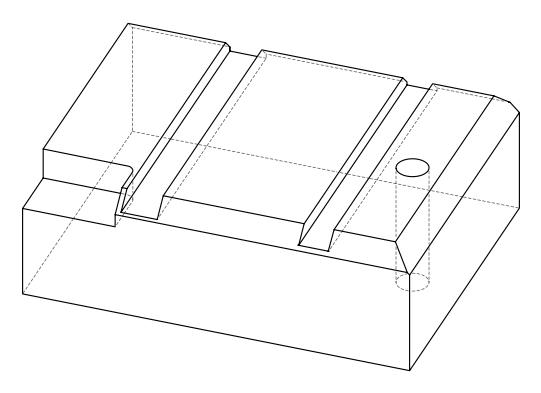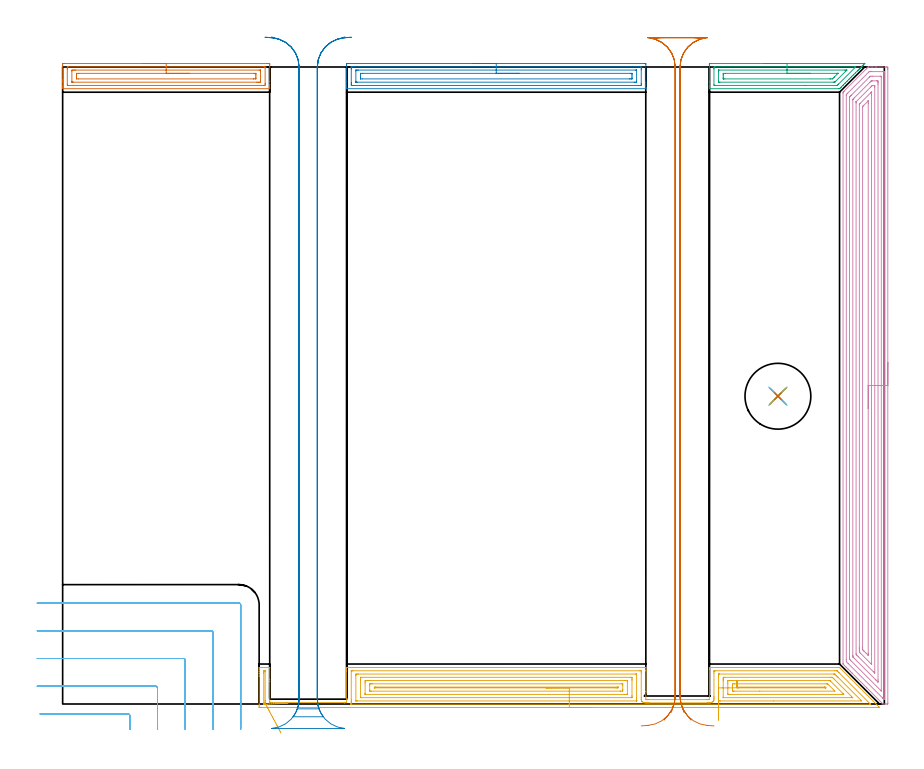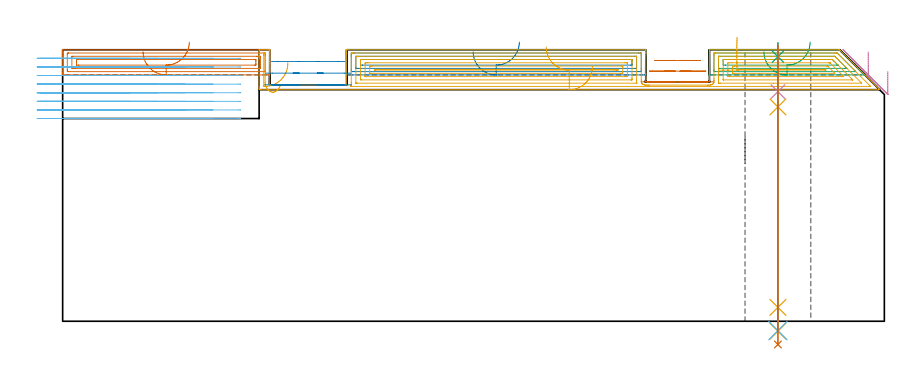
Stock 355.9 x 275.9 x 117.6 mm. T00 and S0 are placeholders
(PLAN: 13 operations, 7 tool changes, 55.4 min)
(1 AREA_MILL | FG_CHAMFER_SURFACE | UGT0205_001 | 3.13 min | 5699 mm3)
(2 AREA_MILL_1 | FG_CHAMFER_SURFACE_1 | UGT0205_001 | 4.41 min | 8436 mm3)
(3 AREA_MILL_2 | FG_CHAMFER_SURFACE_2 | UGT0205_001 | 2.25 min | 4709 mm3)
(4 AREA_MILL_3 | FG_CHAMFER_SURFACE_3 | UGT0205_001 | 15.23 min | 51118 mm3)
(5 AREA_MILL_4 | FG_CHAMFER_SURFACE_4 | UGT0205_001 | 12.51 min | 38900 mm3)
(6 MILL_CORNER_NOTCH_RECTANGULAR | CORNER_NOTCH_RECTANGULAR | UGT0201_008 | Follow Part, ap 4, ae 75% | 8.52 min | 129494 mm3)
(7 MILL_RECTANGULAR_SLOT | SLOT_RECTANGULAR | UGT0201_109 | Follow Part, ap 6.35, ae 75% | 3.84 min | 101022 mm3)
(8 MILL_RECTANGULAR_SLOT_1 | SLOT_RECTANGULAR_1 | UGT0201_109 | Follow Part, ap 6.35, ae 75% | 3.82 min | 134509 mm3)
(9 SPOT_DRILL | STEP1HOLE | NXT0321_9005460120000 | 0.05 min | 173 mm3)
(10 DRILL_BLIND_HOLE_INTO_CENTER | STEP1HOLE | NXT0301_092 | 0.08 min | 1741 mm3)
(11 GUN_DRILL_THROUGH_HOLE | STEP1HOLE | UGT0307_009 | 0.59 min | 11380 mm3)
(12 DRILL_TO_ENLARGE_THROUGH_HOLE | STEP1HOLE | NXT0301_104 | 0.5 min | 4770 mm3)
(13 DRILL_TO_ENLARGE_THROUGH_HOLE_1 | STEP1HOLE | UGT0301_392 | 0.52 min | 56909 mm3)
(TOOL UGT0205_001 | Chamfer Mill 20 x 3 x 45 deg. | D20 FL50 Z2)
(TOOL UGT0201_008 | End Mill 16 mm | D16 FL32 Z4)
(TOOL UGT0201_109 | End Mill 25.4 mm | D25.4 FL25 Z2)
(TOOL NXT0321_9005460120000 | NC Spot Drill, 142deg, 12mm, Carbide, Uncoated | D12 PA142 FL30 Z2)
(TOOL NXT0301_092 | Carbide Drill 12.1mm [860.1-1210-061A1-MM 2214] | D12.1 PA140 FL77 Z2)
(TOOL UGT0307_009 | Gun Drill 12 mm | D12 PA130 FL24 Z1)
(TOOL NXT0301_104 | Carbide Drill 14mm [860.1-1400-112A1-MM 2214] | D14 PA140 FL123 Z2)
(TOOL UGT0301_392 | Twist Drill 28.5 mm | D28.5 PA118 FL165 Z2)
(OP 1 AREA_MILL)
G17 G21 G94 G90
T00 M6
G54
G17 G0 G90 X34.85 Y277.4 S1061 M3
G43 Z127.6 H0
Z116.7
G94 G1 X34.888 Z115.828 F250.
X35.002 Z114.963
X35.191 Z114.112
X35.453 Z113.28
X35.787 Z112.474
X36.19 Z111.7
X36.658 Z110.964
X37.19 Z110.272
X37.779 Z109.629
X38.422 Z109.04
X39.114 Z108.508
X39.85 Z108.04
X40.624 Z107.637
X41.43 Z107.303
X42.262 Z107.041
X43.113 Z106.852
X43.978 Z106.738
X44.85 Z106.7
X88.517
X89.079 Y277.399 Z106.701
X89.636 Y277.394 Z106.704
X89.692 Y277.392 Z106.706
X89.696 Y276.84 Z107.257
X89.7 Y276.223 Z107.874
Y269.727 Z114.367
Y268.294 Z115.802
Y267.949 Z116.146
Y267.257 Z116.842
Y266.935 Z117.164
Y266.545 Z117.546
X89.691 Y266.503 Z117.588
X89.526 Y266.5 Z117.6
X0.174
X0.01 Y266.503 Z117.588
X0.007 Y266.543 Z117.549
X0. Y266.935 Z117.165
Y267.258 Z116.842
Y267.949 Z116.146
Y269.183 Z114.913
Y269.727 Z114.367
Y270.344 Z113.751
Y276.569 Z107.529
X0.002 Y276.84 Z107.257
X0.008 Y277.392 Z106.706
X0.064 Y277.394 Z106.703
X0.62 Y277.4 Z106.7
X44.85
Y275.986 Z108.114
X87.258 Y275.985 Z108.115
X87.292 Y275.984 Z108.116
X87.69 Y275.951 Z108.149
X87.699 Y275.547 Z108.553
X87.7 Y268.838 Z115.262
X87.699 Y268.434 Z115.666
X87.69 Y267.949 Z116.151
X87.325 Y267.916 Z116.184
X87.292 Y267.915 Z116.185
X2.442
X2.408 Y267.916 Z116.184
X2.01 Y267.949 Z116.151
X2.001 Y268.353 Z115.747
X2. Y275.062 Z109.038
X2.001 Y275.467 Z108.633
X2.01 Y275.951 Z108.149
X2.375 Y275.984 Z108.116
X2.408 Y275.985 Z108.115
X44.85 Y275.986 Z108.114
Y274.572 Z109.528
X85.105 Z109.529
X85.505 Y274.57 Z109.53
X85.638 Y274.568 Z109.532
X85.678 Y274.565 Z109.535
X85.69 Y274.495 Z109.605
X85.696 Y274.367 Z109.733
X85.699 Y274.173 Z109.927
Y269.727 Z114.373
X85.698 Y269.535 Z114.565
X85.69 Y269.346 Z114.754
X85.505 Y269.336 Z114.764
X85.011 Y269.33 Z114.77
X84.612 Y269.329 Z114.771
X84.119 Y269.328 Z114.772
X4.595 Y269.329 Z114.771
X4.195 Y269.33 Z114.77
X4.062 Y269.332 Z114.768
X4.021 Y269.335 Z114.765
X4.01 Y269.405 Z114.695
X4.004 Y269.534 Z114.566
X4.001 Y269.727 Z114.373
Y274.173 Z109.927
X4.002 Y274.365 Z109.735
X4.01 Y274.554 Z109.546
X4.195 Y274.565 Z109.535
X4.689 Y274.57 Z109.53
X5.088 Y274.571 Z109.529
X5.581 Y274.572 Z109.528
X44.85
Y273.157 Z110.943
X82.952
X83.618 Y273.15 Z110.95
X83.69 Y273.148 Z110.952
X83.694 Y273.048 Z111.052
X83.698 Y272.837 Z111.263
X83.7 Y272.413 Z111.687
Y271.524 Z112.576
X83.698 Y271.07 Z113.03
X83.694 Y270.852 Z113.248
X83.69 Y270.75 Z113.35
X83.586 Y270.748 Z113.352
X82.825 Y270.743 Z113.357
X82.698
X6.748
X6.082 Y270.75 Z113.35
X6.01 Y270.752 Z113.348
X6.006 Y270.852 Z113.248
X6.002 Y271.063 Z113.037
X6. Y271.487 Z112.613
Y272.376 Z111.724
Y272.395 Z111.705
X6.002 Y272.83 Z111.27
X6.006 Y273.048 Z111.052
X6.01 Y273.15 Z110.95
X6.114 Y273.152 Z110.948
X6.875 Y273.157 Z110.943
X7.002
X44.85
X45.722 Z110.981
X46.586 Z111.095
X47.438 Z111.283
X48.27 Z111.546
X49.076 Z111.88
X49.85 Z112.282
X50.586 Z112.751
X51.278 Z113.282
X51.921 Z113.872
X52.51 Z114.515
X53.041 Z115.207
X53.51 Z115.943
X53.913 Z116.716
X54.247 Z117.522
X54.509 Z118.354
X54.698 Z119.206
X54.812 Z120.071
X54.85 Z120.943
G0 Z127.6
M5
M2
(OP 2 AREA_MILL_1)
G17 G21 G94 G90
T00 M6
G54
G17 G0 G90 X177.8 Y277.4 S1061 M3
G43 Z127.6 H0
Z116.7
G94 G1 X177.838 Z115.828 F250.
X177.952 Z114.964
X178.141 Z114.112
X178.403 Z113.28
X178.737 Z112.474
X179.14 Z111.7
X179.608 Z110.964
X180.14 Z110.272
X180.729 Z109.629
X181.372 Z109.04
X182.064 Z108.508
X182.8 Z108.04
X183.574 Z107.637
X184.38 Z107.303
X185.212 Z107.041
X186.063 Z106.852
X186.928 Z106.738
X187.8 Z106.7
X252.005
X252.339 Y277.396 Z106.702
X252.59 Y277.391 Z106.706
X252.6 Y277.136 Z106.961
Y269.727 Z114.367
Y269.136 Z114.961
Y268.838 Z115.258
Y268.247 Z115.849
Y267.949 Z116.146
Y267.352 Z116.747
Y266.875 Z117.224
X252.593 Y266.537 Z117.555
X252.59 Y266.503 Z117.588
X252.45 Y266.5 Z117.6
X123.149
X123.01 Y266.503 Z117.588
X123.007 Y266.537 Z117.555
X123. Y266.875 Z117.224
Y267.353 Z116.746
Y267.949 Z116.146
Y269.136 Z114.961
Y269.727 Z114.367
Y276.545 Z107.552
X123.002 Y276.84 Z107.257
X123.007 Y277.392 Z106.706
X123.04 Y277.394 Z106.704
X123.595 Y277.4 Z106.7
X187.8
Y275.986 Z108.114
X249.295
X250.188 Y275.985 Z108.115
X250.221 Y275.983 Z108.117
X250.59 Y275.951 Z108.149
X250.598 Y275.576 Z108.524
X250.6 Y275.062 Z109.038
Y274.684 Z109.416
Y268.838 Z115.262
X250.598 Y268.462 Z115.638
X250.59 Y267.949 Z116.151
X250.253 Y267.917 Z116.183
X250.221 Y267.915 Z116.185
X249.364 Y267.914 Z116.186
X126.305
X125.412 Y267.915 Z116.185
X125.379 Y267.917 Z116.183
X125.01 Y267.949 Z116.151
X125.002 Y268.324 Z115.776
X125. Y268.838 Z115.262
Y269.216 Z114.884
Y275.062 Z109.038
X125.001 Y275.438 Z108.662
X125.01 Y275.951 Z108.149
X125.347 Y275.983 Z108.117
X125.379 Y275.985 Z108.115
X126.236 Y275.986 Z108.114
X187.8
Y274.572 Z109.528
X248.038 Y274.571 Z109.529
X248.438 Y274.569 Z109.531
X248.57 Y274.567 Z109.533
X248.585 Y274.565 Z109.535
X248.59 Y274.528 Z109.572
X248.597 Y274.443 Z109.657
X248.599 Y274.335 Z109.765
Y269.727 Z114.373
X248.598 Y269.567 Z114.533
X248.59 Y269.404 Z114.696
X248.579 Y269.335 Z114.765
X248.537 Y269.333 Z114.767
X248.438 Y269.331 Z114.77
X247.946 Y269.329 Z114.771
X247.546 Y269.328 Z114.772
X127.562 Y269.329 Z114.771
X127.162 Y269.33 Z114.77
X127.03 Y269.333 Z114.767
X127.015 Y269.335 Z114.765
X127.009 Y269.372 Z114.728
X127.003 Y269.458 Z114.642
X127.001 Y269.565 Z114.535
X127. Y269.727 Z114.373
X127.001 Y274.173 Z109.927
X127.002 Y274.333 Z109.767
X127.01 Y274.496 Z109.604
X127.021 Y274.565 Z109.535
X127.063 Y274.567 Z109.533
X127.162 Y274.57 Z109.53
X127.654 Y274.571 Z109.529
X128.054 Y274.572 Z109.528
X187.8
Y273.157 Z110.943
X245.89
X246.546 Y273.152 Z110.948
X246.578 Y273.151 Z110.949
X246.59 Y273.122 Z110.978
X246.594 Y273.027 Z111.073
X246.597 Y272.834 Z111.266
X246.6 Y272.449 Z111.651
Y271.56 Z112.54
X246.599 Y271.088 Z113.012
X246.597 Y270.879 Z113.221
X246.592 Y270.775 Z113.325
X246.59 Y270.754 Z113.346
X246.576 Y270.749 Z113.351
X246.523 Y270.747 Z113.353
X245.762 Y270.743 Z113.357
X245.636
X129.71
X129.054 Y270.748 Z113.352
X129.022 Y270.749 Z113.351
X129.01 Y270.778 Z113.322
X129.006 Y270.873 Z113.227
X129.003 Y271.066 Z113.034
X129. Y271.451 Z112.649
X129.001 Y272.812 Z111.288
X129.003 Y273.021 Z111.079
X129.007 Y273.125 Z110.975
X129.01 Y273.146 Z110.954
X129.024 Y273.151 Z110.949
X129.077 Y273.153 Z110.947
X129.837 Y273.157 Z110.943
X129.964
X187.8
X188.672 Z110.981
X189.536 Z111.095
X190.388 Z111.283
X191.22 Z111.546
X192.026 Z111.88
X192.8 Z112.282
X193.536 Z112.751
X194.228 Z113.282
X194.871 Z113.872
X195.46 Z114.515
X195.991 Z115.207
X196.46 Z115.943
X196.863 Z116.716
X197.197 Z117.522
X197.459 Z118.354
X197.648 Z119.206
X197.762 Z120.071
X197.8 Z120.943
G0 Z127.6
M5
M2
(OP 3 AREA_MILL_2)
G17 G21 G94 G90
T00 M6
G54
G17 G0 G90 X303.75 Y277.4 S1061 M3
G43 Z127.6 H0
Z116.7
G94 G1 X303.788 Z115.828 F250.
X303.902 Z114.963
X304.091 Z114.112
X304.353 Z113.28
X304.687 Z112.474
X305.09 Z111.7
X305.558 Z110.964
X306.09 Z110.272
X306.679 Z109.629
X307.322 Z109.04
X308.014 Z108.508
X308.75 Z108.04
X309.524 Z107.637
X310.33 Z107.303
X311.162 Z107.041
X312.013 Z106.852
X312.878 Z106.738
X313.75 Z106.7
X347.163
X347.383 Y277.395 Z106.702
X347.385 Y277.394 Z106.704
X347.383 Y277.382 Z106.716
X346.996 Y276.996 Z107.104
X346.842 Y276.84 Z107.256
X346.788 Y276.787 Z107.311
X346.598 Y276.598 Z107.501
X346.545 Y276.544 Z107.553
X346.49 Y276.49 Z107.609
X346.303 Y276.303 Z107.796
X346.249 Y276.248 Z107.849
X346.193 Y276.192 Z107.907
X346.008 Y276.008 Z108.091
X345.953 Y275.951 Z108.145
X345.895 Y275.895 Z108.204
X345.713 Y275.712 Z108.387
X345.656 Y275.655 Z108.442
X345.597 Y275.597 Z108.502
X345.418 Y275.417 Z108.682
X345.36 Y275.359 Z108.738
X345.3 Y275.299 Z108.8
X345.122 Y275.122 Z108.977
X345.064 Y275.062 Z109.035
X345.002 Y275.002 Z109.097
X344.827 Y274.827 Z109.272
X344.767 Y274.766 Z109.331
X344.704 Y274.704 Z109.395
X344.532 Y274.532 Z109.567
X344.471 Y274.469 Z109.627
X344.407 Y274.406 Z109.693
X344.237 Y274.237 Z109.862
X344.174 Y274.173 Z109.924
X343.483 Y273.483 Z110.617
X343.285 Y273.284 Z110.813
X342.604 Y272.604 Z111.496
X342.396 Y272.395 Z111.702
X341.728 Y271.728 Z112.372
X341.507 Y271.505 Z112.591
X340.848 Y270.848 Z113.252
X340.618 Y270.616 Z113.48
X339.97 Y269.97 Z114.13
X339.729 Y269.727 Z114.369
X339.092 Y269.092 Z115.008
X339.049 Y269.049 Z115.05
X338.84 Y268.838 Z115.258
X338.214 Y268.214 Z115.886
X338.156 Y268.156 Z115.943
X337.95 Y267.949 Z116.147
X337.336 Y267.336 Z116.764
X337.263 Y267.263 Z116.836
X337.061 Y267.06 Z117.037
X336.966 Y266.965 Z117.133
X336.759 Y266.758 Z117.341
X336.579 Y266.581 Z117.518
X336.501 Y266.506 Z117.592
X336.073 Y266.5 Z117.6
X280.266
X280.11 Y266.503 Z117.588
X280.107 Y266.541 Z117.551
X280.1 Y266.915 Z117.184
Y267.289 Z116.81
Y267.949 Z116.146
Y269.168 Z114.929
Y269.727 Z114.367
Y276.231 Z107.866
X280.104 Y276.84 Z107.257
X280.108 Y277.392 Z106.706
X280.156 Y277.394 Z106.703
X280.712 Y277.4 Z106.7
X313.75
Y275.986 Z108.114
X343.183 Y275.985 Z108.115
X343.216 Y275.983 Z108.117
X343.489 Y275.951 Z108.149
X343.357 Y275.811 Z108.289
X343.216 Y275.666 Z108.434
X336.073 Y268.523 Z115.577
X335.784 Y268.237 Z115.863
X335.487 Y267.949 Z116.151
X335.212 Y267.917 Z116.183
X335.18 Y267.915 Z116.185
X321.598 Y267.914 Z116.186
X282.532 Y267.915 Z116.185
X282.498 Y267.917 Z116.183
X282.11 Y267.949 Z116.151
X282.101 Y268.343 Z115.757
X282.1 Y275.062 Z109.038
X282.101 Y275.457 Z108.643
X282.11 Y275.951 Z108.149
X282.465 Y275.984 Z108.116
X282.498 Y275.985 Z108.115
X313.75 Y275.986 Z108.114
Y274.572 Z109.528
X338.752 Y274.571 Z109.529
X339.245 Y274.57 Z109.53
X339.404 Y274.569 Z109.531
X339.645 Y274.564 Z109.536
Y274.554 Z109.546
Y274.546 Z109.554
X339.458 Y274.358 Z109.742
X339.274 Y274.173 Z109.927
X334.827 Y269.727 Z114.373
X334.556 Y269.459 Z114.641
X334.462 Y269.37 Z114.73
X334.43 Y269.341 Z114.759
X334.386 Y269.335 Z114.765
X334.287 Y269.333 Z114.767
X333.794 Y269.329 Z114.771
X284.683
X284.284 Y269.331 Z114.769
X284.151 Y269.333 Z114.767
X284.112 Y269.335 Z114.765
X284.107 Y269.422 Z114.678
X284.103 Y269.544 Z114.556
X284.101 Y269.727 Z114.373
X284.1 Y269.91 Z114.19
Y273.467 Z110.633
X284.101 Y274.173 Z109.927
X284.102 Y274.354 Z109.746
X284.11 Y274.538 Z109.562
X284.117 Y274.566 Z109.534
X284.135 Y274.567 Z109.533
X284.184 Y274.57 Z109.53
X284.284 Y274.571 Z109.529
X313.75 Y274.572 Z109.528
Y273.157 Z110.943
X335.307
X335.751 Y273.154 Z110.946
X335.788 Y273.152 Z110.948
X335.791 Y273.151 Z110.949
X335.789 Y273.145 Z110.955
X335.752 Y273.103 Z110.997
X335.695 Y273.044 Z111.056
X335.625 Y272.974 Z111.126
X334.287 Y271.636 Z112.464
X334.156 Y271.505 Z112.595
X333.775 Y271.127 Z112.973
X333.394 Y270.75 Z113.35
X333.262 Y270.748 Z113.352
X332.501 Y270.743 Z113.357
X332.374
X286.835
X286.172 Y270.745 Z113.355
X286.135 Y270.747 Z113.353
X286.118 Y270.749 Z113.351
X286.11 Y270.759 Z113.341
X286.106 Y270.859 Z113.241
X286.102 Y271.065 Z113.035
X286.1 Y271.475 Z112.625
Y272.395 Z111.705
X286.103 Y272.824 Z111.276
X286.107 Y273.039 Z111.061
X286.11 Y273.14 Z110.96
X286.203 Y273.151 Z110.949
X286.962 Y273.156 Z110.944
X287.09 Y273.157 Z110.943
X313.75
X314.622 Z110.981
X315.486 Z111.095
X316.338 Z111.283
X317.17 Z111.546
X317.976 Z111.88
X318.75 Z112.282
X319.486 Z112.751
X320.178 Z113.282
X320.821 Z113.872
X321.41 Z114.515
X321.941 Z115.207
X322.41 Z115.943
X322.813 Z116.717
X323.147 Z117.522
X323.409 Z118.355
X323.598 Z119.206
X323.712 Z120.071
X323.75 Z120.943
G0 Z127.6
M5
M2
(OP 4 AREA_MILL_3)
G17 G21 G94 G90
T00 M6
G54
G17 G0 G90 X357.4 Y147.95 S1061 M3
G43 Z127.6 H0
Z108.2
G94 G1 Y147.912 Z107.328 F250.
Y147.798 Z106.464
Y147.609 Z105.612
Y147.347 Z104.78
Y147.013 Z103.974
Y146.61 Z103.2
Y146.142 Z102.464
Y145.61 Z101.772
Y145.021 Z101.129
Y144.378 Z100.54
Y143.686 Z100.008
Y142.95 Z99.54
Y142.176 Z99.137
Y141.37 Z98.803
Y140.538 Z98.541
Y139.686 Z98.352
Y138.822 Z98.238
Y137.95 Z98.2
Y0.371
X357.396 Y0.152 Z98.204
X357.391 Y0.002 Z98.205
X357.252 Y0. Z98.345
X356.952 Z98.643
X356.353 Z99.247
X355.298 Y0.001 Z100.299
X348.289 Y7.01 Z107.309
X342.127 Y13.173 Z113.473
X341.972 Y13.326 Z113.624
X341.917 Y13.382 Z113.68
X341.276 Y14.024 Z114.324
X341.091 Y14.207 Z114.505
X340.432 Y14.868 Z115.168
X340.21 Y15.088 Z115.386
X339.575 Y15.725 Z116.025
X339.54 Y15.76 Z116.06
X339.329 Y15.969 Z116.267
X338.725 Y16.575 Z116.875
X338.141 Y17.158 Z117.456
X338.005 Y17.296 Z117.591
X338. Y17.544 Z117.6
Y264.599
X337.998 Y264.994 Z117.582
X338.145 Y265.147 Z117.449
X338.368 Y265.369 Z117.229
X338.448 Y265.448 Z117.152
X348.141 Y275.142 Z107.456
X348.529 Y275.529 Z107.071
X348.638 Y275.638 Z106.962
X348.896 Y275.897 Z106.702
X348.9 Y275.9 Z106.698
X350.184 Z105.415
X350.784 Z104.812
X351.965 Z103.632
X352.546 Z103.048
X356.662 Z98.935
X356.952 Y275.897 Z98.645
X357.391 Y275.891 Z98.206
X357.395 Y275.75 Z98.203
X357.399 Y275.302 Z98.201
X357.4 Y274.849 Z98.2
Y137.95
X355.986 Z99.614
X355.985 Y2.469 Z99.615
X355.984 Y2.381 Z99.616
X355.979 Y2.034 Z99.621
X355.972 Y2.009 Z99.628
X355.946 Y2.006 Z99.654
X355.902 Y2.003 Z99.698
X355.846 Y2.002 Z99.754
X355.777 Y2.007 Z99.823
X355.753 Y2.01 Z99.847
X355.72 Y2.039 Z99.88
X355.649 Y2.105 Z99.951
X355.368 Y2.381 Z100.232
X355.19 Y2.56 Z100.41
X340.206 Y17.544 Z115.394
X339.421 Y18.342 Z116.179
X339.414 Y19.328 Z116.186
X339.415 Y263.621 Z116.185
Y263.708
X339.42 Y263.909 Z116.18
X339.421 Y263.955 Z116.179
X339.451 Y263.99 Z116.149
X339.513 Y264.058 Z116.087
X339.688 Y264.236 Z115.912
X340.049 Y264.6 Z115.551
X349.022 Y273.572 Z106.578
X349.302 Y273.843 Z106.298
X349.344 Y273.883 Z106.256
X349.401 Y273.89 Z106.2
X349.529 Y273.897 Z106.071
X349.903 Y273.899 Z105.697
X350.407 Y273.9 Z105.193
X355.19 Y273.899 Z100.41
X355.698 Y273.897 Z99.902
X355.891 Y273.89 Z99.709
X355.979 Y273.877 Z99.621
X355.984 Y273.607 Z99.616
X355.985 Y273.519 Z99.615
X355.986 Y137.95 Z99.614
X354.572 Z101.028
X354.571 Y5.949 Z101.029
X354.57 Y5.684 Z101.03
X354.569 Y5.647 Z101.031
X354.551 Y5.659 Z101.049
X354.479 Y5.725 Z101.121
X354.367 Y5.833 Z101.233
X354.309 Y5.89 Z101.291
X341.764 Y18.436 Z113.836
X341.091 Y19.115 Z114.509
X340.884 Y19.328 Z114.716
X340.835 Y19.398 Z114.765
X340.833 Y19.461 Z114.767
X340.83 Y19.591 Z114.77
X340.829 Y20.219 Z114.771
X340.828 Y20.485 Z114.772
X340.829 Y261.924 Z114.771
X340.83 Y262.188 Z114.77
X340.836 Y262.816 Z114.764
X340.848 Y262.937 Z114.752
X340.908 Y263.001 Z114.692
X341.091 Y263.19 Z114.509
X341.348 Y263.448 Z114.252
X341.607 Y263.708 Z113.993
X349.326 Y271.427 Z106.274
X349.638 Y271.735 Z105.962
X349.775 Y271.864 Z105.825
X349.823 Y271.89 Z105.777
X349.903 Y271.892 Z105.697
X350.621 Y271.9 Z104.979
X354.146 Y271.899 Z101.454
X354.309 Y271.896 Z101.291
X354.472 Y271.89 Z101.128
X354.565 Y271.885 Z101.035
X354.568 Y271.823 Z101.032
X354.569 Y271.735 Z101.031
X354.571 Y271.469 Z101.029
X354.572 Y137.95 Z101.028
X353.157 Z102.443
Y10.409
X353.154 Y9.794 Z102.446
X353.15 Y9.517 Z102.45
X353.148 Y9.512 Z102.452
X353.136 Y9.517 Z102.464
X352.546 Y10.103 Z103.054
X352.24 Y10.409 Z103.36
X342.854 Y19.796 Z112.746
X342.433 Y20.219 Z113.167
X342.29 Y20.371 Z113.31
X342.249 Y20.418 Z113.351
X342.247 Y20.452 Z113.353
X342.245 Y20.529 Z113.355
X342.243 Y20.837 Z113.357
Y21.111
Y261.65
X342.245 Y261.787 Z113.355
X342.247 Y261.855 Z113.353
X342.25 Y261.885 Z113.35
X342.281 Y261.924 Z113.319
X342.566 Y262.215 Z113.034
X342.854 Y262.505 Z112.746
X343.008 Y262.659 Z112.592
X349.657 Y269.308 Z105.943
X349.903 Y269.553 Z105.697
X350.103 Y269.748 Z105.497
X350.202 Y269.841 Z105.398
X350.267 Y269.89 Z105.333
X350.835 Y269.9 Z104.765
X352.597 Z103.003
X352.97 Y269.894 Z102.63
X353.15 Y269.89 Z102.45
X353.152 Y269.786 Z102.448
X353.156 Y269.334 Z102.444
X353.157 Y269.059 Z102.443
Y268.441
Y137.95
X351.743 Z103.857
X351.742 Y13.819 Z103.858
X351.74 Y13.661 Z103.86
X351.735 Y13.375 Z103.865
X351.665 Y13.441 Z103.935
X351.123 Y13.976 Z104.477
X344.616 Y20.483 Z110.984
X343.99 Y21.111 Z111.61
X343.735 Y21.376 Z111.865
X343.664 Y21.457 Z111.936
X343.657 Y22.003 Z111.943
Y260.298
X343.658 Y260.455 Z111.942
X343.662 Y260.77 Z111.938
X343.664 Y260.855 Z111.936
X343.67 Y260.865 Z111.93
X343.69 Y260.888 Z111.91
X343.735 Y260.936 Z111.865
X343.782 Y260.984 Z111.818
X350.073 Y267.275 Z105.527
X350.432 Y267.632 Z105.168
X350.551 Y267.747 Z105.049
X350.647 Y267.837 Z104.953
X350.709 Y267.89 Z104.891
X350.784 Y267.893 Z104.816
X351.05 Y267.898 Z104.55
X351.665 Y267.899 Z103.935
X351.706 Y267.898 Z103.894
X351.728 Y267.894 Z103.872
X351.734 Y267.892 Z103.866
X351.736 Y267.826 Z103.864
X351.742 Y267.512 Z103.858
X351.743 Y267.354 Z103.857
Y267.275
Y137.95
X350.329 Z105.271
X350.328 Y17.544 Z105.272
X350.327 Y17.309 Z105.273
X350.325 Y17.271 Z105.275
X350.323 Y17.245 Z105.277
X350.277 Y17.283 Z105.323
X350.005 Y17.544 Z105.595
X345.497 Y22.052 Z110.103
X345.084 Y22.475 Z110.516
X345.078 Y22.895 Z110.522
X345.073 Y23.324 Z110.527
X345.072 Y23.787 Z110.528
X345.071 Y24.218 Z110.529
X345.072 Y259.248
X345.073 Y259.677 Z110.527
X345.076 Y259.794 Z110.524
X345.078 Y259.818 Z110.522
X345.092 Y259.836 Z110.508
X345.13 Y259.878 Z110.47
X345.388 Y260.14 Z110.212
X349.903 Y264.655 Z105.697
X350.324 Y265.065 Z105.276
X350.325 Z105.275
X350.327 Y265.062 Z105.273
X350.329 Y263.708 Z105.271
Y137.95
X348.915 Z106.685
X348.914 Y22.003 Z106.686
X348.91 Y21.224 Z106.69
X348.908 Y21.111 Z106.692
X348.901 Y21.107 Z106.699
X348.89 Y21.111 Z106.71
X348.141 Y21.857 Z107.459
X347.994 Y22.003 Z107.606
X347.102 Y22.895 Z108.498
X346.941 Y23.058 Z108.659
X346.608 Y23.397 Z108.992
X346.512 Y23.498 Z109.088
X346.492 Y23.535 Z109.108
X346.49 Y23.581 Z109.11
X346.486 Y23.678 Z109.114
Y23.787
X346.485 Y24.571 Z109.115
X346.486 Y258.247 Z109.114
X346.487 Y258.356 Z109.113
X346.492 Y258.747 Z109.108
X346.497 Y258.789 Z109.103
X346.523 Y258.819 Z109.077
X346.575 Y258.875 Z109.025
X346.66 Y258.963 Z108.94
X346.945 Y259.248 Z108.655
X348.729 Y261.032 Z106.871
X348.782 Y261.084 Z106.818
X348.879 Y261.176 Z106.721
X348.905 Y261.197 Z106.695
X348.908 Y261.198 Z106.692
X348.911 Y261.144 Z106.689
X348.913 Y261.032 Z106.687
X348.914 Y260.866 Z106.686
X348.915 Y260.249 Z106.685
Y137.95
Y137.078 Z106.723
Y136.214 Z106.837
Y135.362 Z107.026
Y134.53 Z107.288
Y133.724 Z107.622
Y132.95 Z108.025
Y132.214 Z108.494
Y131.522 Z109.025
Y130.879 Z109.614
Y130.29 Z110.257
Y129.758 Z110.95
Y129.29 Z111.685
Y128.887 Z112.459
Y128.553 Z113.265
Y128.291 Z114.097
Y128.102 Z114.949
Y127.988 Z115.814
Y127.95 Z116.685
G0 Z127.6
M5
M2
(OP 5 AREA_MILL_4)
G17 G21 G94 G90
T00 M6
G54
G17 G0 G90 X229.45 Y-1.5 S1061 M3
G43 Z127.6 H0
Z110.3
G94 G1 X229.412 Z109.428 F250.
X229.298 Z108.564
X229.109 Z107.712
X228.847 Z106.88
X228.513 Z106.074
X228.11 Z105.3
X227.642 Z104.564
X227.111 Z103.872
X226.521 Z103.229
X225.878 Z102.64
X225.186 Z102.108
X224.45 Z101.64
X223.676 Z101.237
X222.87 Z100.903
X222.038 Z100.641
X221.187 Z100.452
X220.322 Z100.338
X219.45 Z100.3
X85.824 Y-1.499 Z100.301
X85.695
X85.107 Y-1.491 Z100.306
X85.104 Y-1.479 Z100.318
X85.101 Y-0.887 Z100.91
X85.1 Y-0.291 Z101.506
Y11.912 Z113.707
Y12.508 Z114.302
Y13.102 Z114.899
Y13.401 Z115.197
Y13.995 Z115.792
Y14.294 Z116.089
Y14.871 Z116.67
Y15.39 Z117.189
X85.107 Y15.747 Z117.538
X85.11 Y15.805 Z117.595
X85.245 Y15.8 Z117.6
X89.261
X89.69
X89.693 Y15.76 Z117.56
X89.7 Y15.636 Z117.436
Y10.706 Z112.506
Y9.829 Z111.622
Y0.899 Z102.694
Y0.68 Z102.48
Y0.6 Z102.4
X89.859
X90.153 Y0.602 Z102.398
X90.397 Y0.611 Z102.388
X90.501 Y0.61
X90.592 Y0.6 Z102.4
X122.106
X122.11 Z102.396
X122.111 Z102.398
X122.113 Z102.4
X122.186
X122.188 Z102.398
X122.189
X122.228 Z102.4
X122.255 Y0.61 Z102.388
X122.403 Y0.601 Z102.399
X122.849 Z102.398
X123. Z102.399
Y14.001 Z115.797
Y14.294 Z116.089
Y14.587 Z116.386
Y15.633 Z117.432
X123.002 Y15.692 Z117.491
X123.01 Y15.804 Z117.595
X123.143 Y15.8 Z117.6
X252.447
X252.59 Y15.804 Z117.595
X252.6 Y15.683 Z117.482
Y14.609 Z116.408
Y14.294 Z116.089
Y5.364 Z107.162
Y2.107 Z103.905
Y1.9 Z103.7
X253.357
X253.375 Y1.907 Z103.691
X253.382 Y1.91 Z103.687
X253.389 Y1.907 Z103.691
X253.41 Y1.9 Z103.7
X253.429 Y1.908 Z103.69
X253.438 Y1.911 Z103.686
X253.446 Y1.908 Z103.69
X253.465 Y1.9 Z103.7
X253.494
X253.532 Y1.899 Z103.699
X253.549 Y1.913 Z103.682
X253.562 Y1.911 Z103.684
X253.64 Y1.9 Z103.7
X279.117
X279.194 Y1.906 Z103.693
X279.41 Y1.9 Z103.7
X280.1
Y15.187 Z116.987
X280.106 Y15.637 Z117.437
X280.11 Y15.8 Z117.6
X336.263
X336.494 Y15.798 Z117.587
X336.642 Y15.658 Z117.458
X353.502 Y-1.202 Z100.597
X353.635 Y-1.333 Z100.463
X353.798 Y-1.499 Z100.301
X219.45 Y-1.5 Z100.3
Y-0.086 Z101.714
X124.93 Y-0.085 Z101.715
X124.838 Y-0.084 Z101.716
X124.779 Y-0.081 Z101.719
X124.768 Y-0.079 Z101.721
X124.769 Y-0.072 Z101.728
X124.783 Y-0.044 Z101.756
X124.811 Y0.006 Z101.806
X124.853 Y0.083 Z101.883
X124.93 Y0.243 Z102.043
X124.995 Y0.833 Z102.633
X124.997 Y0.899 Z102.699
X125. Y1.722 Z103.522
X125.001 Y14.294 Z116.094
X125.003 Y14.345 Z116.145
X125.006 Y14.37 Z116.17
X125.008 Y14.377 Z116.177
X125.089 Y14.379 Z116.179
X125.455 Y14.384 Z116.184
X125.638 Y14.385 Z116.185
X125.73 Y14.386 Z116.186
X249.768 Y14.385 Z116.185
X250.572 Y14.382 Z116.182
X250.578 Y14.38 Z116.18
X250.594 Y14.36 Z116.16
X250.597 Y14.294 Z116.094
X250.6 Y13.461 Z115.261
Y2.685 Z104.485
X250.606 Y1.845 Z103.645
X250.615 Y1.792 Z103.592
X250.66 Y1.573 Z103.373
X250.801 Y1.299 Z103.099
X250.916 Y1.151 Z102.951
X251.039 Y1.027 Z102.827
X251.201 Y0.899 Z102.699
X251.42 Y0.767 Z102.567
X251.551 Y0.704 Z102.504
X251.856 Y0.594 Z102.394
X252.19 Y0.523 Z102.323
X252.443 Y0.497 Z102.297
X252.851 Y0.491 Z102.291
X253.335 Y0.487 Z102.287
X253.747 Y0.486 Z102.286
X254.226
X279.194 Y0.487 Z102.287
X279.604 Y0.488 Z102.288
X280.086 Y0.493 Z102.293
X280.467 Y0.517 Z102.317
X280.702 Y0.559 Z102.359
X280.977 Y0.637 Z102.437
X281.165 Y0.711 Z102.511
X281.5 Y0.899 Z102.699
X281.703 Y1.066 Z102.866
X281.869 Y1.254 Z103.054
X282.007 Y1.498 Z103.298
X282.048 Y1.612 Z103.412
X282.084 Y1.792 Z103.592
X282.098 Y2.456 Z104.256
X282.099 Y2.685 Z104.485
X282.1 Y3.347 Z105.147
Y13.401 Z115.201
X282.102 Y14.061 Z115.861
X282.107 Y14.294 Z116.094
X282.11 Y14.37 Z116.17
X282.395 Y14.379 Z116.179
X282.578 Y14.384 Z116.184
X282.669 Y14.385 Z116.185
X282.761 Y14.386 Z116.186
X334.479
X335.281 Y14.384 Z116.184
X335.371 Y14.382 Z116.182
X335.457 Y14.379 Z116.179
X335.546 Y14.294 Z116.094
X336.263 Y13.587 Z115.387
X349.638 Y0.211 Z102.011
X349.84 Y0.006 Z101.806
X349.905 Y-0.066 Z101.734
X349.915 Y-0.079 Z101.721
X349.882 Y-0.081 Z101.719
X349.822 Y-0.084 Z101.716
X349.73 Y-0.086 Z101.714
X349.638
X219.45
Y1.328 Z103.128
X127.605 Y1.329 Z103.129
X127.174 Y1.33 Z103.13
X127.026 Y1.334 Z103.134
X127.015 Y1.335 Z103.135
X127.01 Y1.349 Z103.149
X127.005 Y1.4 Z103.2
X127.001 Y1.504 Z103.304
X127. Y12.22 Z114.02
X127.002 Y12.508 Z114.308
X127.007 Y12.811 Z114.611
X127.01 Y12.956 Z114.756
X127.149 Y12.965 Z114.765
X127.605 Y12.969 Z114.769
X128.034 Y12.971 Z114.771
X247.984
X248.415 Y12.97 Z114.77
X248.571 Y12.966 Z114.766
X248.583 Y12.965 Z114.765
X248.59 Y12.952 Z114.752
X248.594 Y12.897 Z114.697
X248.599 Y12.785 Z114.585
X248.601 Y2.685 Z104.485
X248.605 Y2.063 Z103.863
X248.613 Y1.792 Z103.592
X248.66 Y1.456 Z103.256
X248.672 Y1.357 Z103.157
X248.674 Y1.337 Z103.137
X248.656 Y1.335 Z103.135
X248.601 Y1.332 Z103.132
X248.446 Y1.329 Z103.129
X219.45 Y1.328 Z103.128
Y2.743 Z104.543
X129.388
X129.33 Y2.744 Z104.544
X129.01 Y2.75 Z104.55
X129.006 Y2.853 Z104.653
X129.002 Y3.072 Z104.872
X129. Y10.218 Z112.018
Y10.722 Z112.522
X129.001 Y11.109 Z112.909
X129.008 Y11.499 Z113.299
X129.01 Y11.546 Z113.346
X129.026 Y11.55 Z113.35
X129.076 Y11.553 Z113.353
X129.18 Y11.556 Z113.356
X129.388 Y11.557 Z113.357
X129.446
X246.201
X246.26 Y11.556 Z113.356
X246.582 Y11.55 Z113.35
X246.59 Y11.445 Z113.245
X246.597 Y11.218 Z113.018
X246.599 Y10.722 Z112.522
X246.6 Y10.322 Z112.122
X246.599 Y3.578 Z105.378
X246.598 Y3.181 Z104.981
X246.59 Y2.779 Z104.579
X246.583 Y2.749 Z104.549
X246.565 Y2.747 Z104.547
X246.514 Y2.745 Z104.545
X246.41 Y2.743 Z104.543
X246.201
X219.45
Y4.157 Z105.957
X131.172 Y4.158 Z105.958
X131.067 Y4.159 Z105.959
X131.03 Y4.161 Z105.961
X131.016 Y4.163 Z105.963
X131.01 Y4.186 Z105.986
X131.005 Y4.299 Z106.099
X131.001 Y4.471 Z106.271
X131. Y4.643 Z106.443
Y9.108 Z110.908
X131.004 Y9.829 Z111.629
X131.008 Y9.993 Z111.793
X131.024 Y10.136 Z111.936
X131.172 Y10.138 Z111.938
X131.751 Y10.142 Z111.942
X132.063 Y10.143 Z111.943
X132.641
X243.526
X244.105 Y10.142 Z111.942
X244.418 Y10.138 Z111.938
X244.521 Y10.136 Z111.936
X244.59 Y10.127 Z111.927
X244.594 Y10.011 Z111.811
X244.598 Y9.829 Z111.629
X244.6 Y9.647 Z111.447
Y4.289 Z106.089
X244.596 Y4.227 Z106.027
X244.59 Y4.18 Z105.98
X244.586 Y4.163 Z105.963
X244.573 Y4.162 Z105.962
X244.418 Y4.159 Z105.959
X243.839 Y4.157 Z105.957
X243.526
X219.45
Y5.571 Z107.371
X133.639 Y5.572 Z107.372
X133.099 Y5.576 Z107.376
X133.041 Y5.578 Z107.378
X133.01 Y5.582 Z107.382
X133.008 Y5.625 Z107.425
X133.004 Y5.821 Z107.621
X133. Y6.212 Z108.012
Y7.998 Z109.798
Y8.043 Z109.843
X133.005 Y8.467 Z110.267
X133.01 Y8.678 Z110.478
X133.013 Y8.722 Z110.522
X133.065 Y8.724 Z110.524
X133.164 Y8.727 Z110.527
X133.847 Y8.729 Z110.529
X134.054
X241.95
X242.494 Y8.726 Z110.526
X242.552 Y8.725 Z110.525
X242.586 Y8.722 Z110.522
X242.59 Y8.683 Z110.483
X242.595 Y8.481 Z110.281
X242.6 Y8.077 Z109.877
Y6.291 Z108.091
Y6.257 Z108.057
X242.594 Y5.828 Z107.628
X242.59 Y5.614 Z107.414
X242.578 Y5.578 Z107.378
X242.525 Y5.575 Z107.375
X242.425 Y5.573 Z107.373
X241.743 Y5.571 Z107.371
X241.536
X219.45
Y6.985 Z108.785
X135.466 Y6.986 Z108.786
X135.137 Y6.989 Z108.789
X135.044 Y6.992 Z108.792
X135.009 Y6.995 Z108.795
X135.007 Y7.005 Z108.805
X135.004 Y7.06 Z108.86
X135.005 Y7.15 Z108.95
X135.01 Y7.301 Z109.101
X135.302 Y7.309 Z109.109
X135.467 Y7.313 Z109.113
X135.63 Y7.314 Z109.114
X136.357 Y7.315 Z109.115
X240.124 Y7.314 Z109.114
X240.452 Y7.312 Z109.112
X240.546 Y7.309 Z109.109
X240.591 Y7.307 Z109.107
X240.593 Y7.297 Z109.097
X240.596 Y7.242 Z109.042
Y7.15 Z108.95
X240.59 Y6.996 Z108.796
X240.288 Y6.989 Z108.789
X240.122 Y6.986 Z108.786
X239.959
X239.232 Y6.985 Z108.785
X219.45
X218.579 Z108.823
X217.714 Z108.937
X216.862 Z109.126
X216.03 Z109.388
X215.224 Z109.722
X214.45 Z110.125
X213.714 Z110.594
X213.022 Z111.125
X212.379 Z111.714
X211.79 Z112.357
X211.259 Z113.05
X210.79 Z113.785
X210.387 Z114.559
X210.053 Z115.365
X209.791 Z116.197
X209.602 Z117.049
X209.488 Z117.914
X209.45 Z118.785
G0 Z127.6
X284.1 Y-7.157
Z108.785
G1 Y-6.514 Z108.195
Y-5.822 Z107.664
Y-5.086 Z107.196
Y-4.313 Z106.793
Y-3.507 Z106.459
Y-2.675 Z106.197
Y-1.823 Z106.008
Y-0.958 Z105.894
Y-0.086 Z105.856
Y0.785 Z105.894
Y1.65 Z106.008
Y2.502 Z106.197
Y3.334 Z106.459
Y4.14 Z106.793
Y4.914 Z107.196
Y5.649 Z107.664
Y6.342 Z108.195
Y6.985 Z108.785
Y12.06 Z113.86
X284.103 Y12.508 Z114.308
X284.107 Y12.946 Z114.746
X284.117 Y12.965 Z114.765
X284.14 Y12.967 Z114.767
X284.197 Y12.97 Z114.77
X284.313 Y12.971 Z114.771
X284.544
X334.017
X334.248 Y12.969 Z114.769
X334.363 Y12.967 Z114.767
X334.417 Y12.965 Z114.765
X334.479 Y12.911 Z114.711
X334.89 Y12.508 Z114.308
X335.371 Y12.03 Z113.83
X335.786 Y11.615 Z113.415
X346.072 Y1.329 Z103.129
X307.968 Y1.328 Z103.128
X285.007
X284.544 Y1.329 Z103.129
X284.111 Y1.332 Z103.132
X284.043 Y1.335 Z103.135
X284.03 Y1.339 Z103.139
X284.032 Y1.365 Z103.165
X284.036 Y1.408 Z103.208
X284.074 Y1.653 Z103.453
X284.084 Y1.792 Z103.592
X284.095 Y2.242 Z104.042
X284.098 Y2.685 Z104.485
X284.1 Y3.13 Z104.93
Y6.985 Z108.785
X286.1
Y10.057 Z111.857
X286.101 Y10.722 Z112.522
X286.102 Y10.948 Z112.748
X286.11 Y11.178 Z112.978
X286.129 Y11.55 Z113.35
X286.328 Y11.556 Z113.356
X286.386
X332.754 Y11.557 Z113.357
X333.171 Y11.553 Z113.353
X333.374 Y11.55 Z113.35
X333.588 Y11.352 Z113.152
X334.228 Y10.722 Z112.522
X341.613 Y3.338 Z105.138
X342.108 Y2.843 Z104.643
X342.159 Y2.79 Z104.59
X342.194 Y2.752 Z104.552
X342.197 Y2.746 Z104.546
X342.196 Y2.745 Z104.545
X342.173 Y2.744 Z104.544
X341.987 Y2.743 Z104.543
X341.613
X286.269
X286.138 Y2.748 Z104.548
X286.113 Y2.75 Z104.55
X286.107 Y2.766 Z104.566
X286.103 Y2.788 Z104.588
X286.101 Y2.812 Z104.612
X286.1 Y2.913 Z104.713
Y6.985 Z108.785
X288.1
Y8.936 Z110.736
Y9.84 Z111.64
X288.111 Y10.136 Z111.936
X288.691 Y10.141 Z111.941
X289.894 Y10.143 Z111.943
X331.804 Y10.142 Z111.942
X332.118 Y10.14 Z111.94
X332.326 Y10.136 Z111.936
X332.356 Y10.135 Z111.935
X332.37 Y10.125 Z111.925
X332.399 Y10.1 Z111.9
X332.455 Y10.046 Z111.846
X332.673 Y9.829 Z111.629
X338.046 Y4.456 Z106.256
X338.241 Y4.25 Z106.05
X338.322 Y4.163 Z105.963
X338.282 Y4.16 Z105.96
X338.229 Y4.159 Z105.959
X338.046 Y4.157 Z105.957
X337.468
X289.003 Y4.158 Z105.958
X288.421 Y4.161 Z105.961
X288.111 Y4.164 Z105.964
X288.1 Y4.482 Z106.282
Y6.985 Z108.785
X290.1 Y6.984 Z108.784
Y7.837 Z109.637
X290.102 Y8.043 Z109.843
X290.108 Y8.722 Z110.522
X290.786 Y8.727 Z110.527
X290.993 Y8.728 Z110.528
X330.913 Y8.729 Z110.529
X331.12 Y8.728 Z110.528
X331.29 Y8.724 Z110.524
X331.307 Y8.722 Z110.522
X331.347 Y8.693 Z110.493
X331.46 Y8.587 Z110.387
X331.599 Y8.452 Z110.252
X334.48 Y5.572 Z107.372
X301.949 Y5.571 Z107.371
X290.786 Y5.572 Z107.372
X290.578 Y5.573 Z107.373
X290.111 Y5.578 Z107.378
X290.101 Y6.05 Z107.85
X290.1 Y6.984 Z108.784
X292.108 Y7.051 Z108.851
X292.105 Y7.15 Z108.95
X292.104 Y7.267 Z109.067
X292.106 Y7.296 Z109.096
X292.109 Y7.305 Z109.105
X292.132 Y7.308 Z109.108
X292.241 Y7.312 Z109.112
X292.406 Y7.314 Z109.114
X329.857
X330.021 Y7.312 Z109.112
X330.185 Y7.309 Z109.109
X330.286 Y7.305 Z109.105
X330.339 Y7.255 Z109.055
X330.447 Y7.15 Z108.95
X330.588 Y7.003 Z108.803
X330.593 Y6.992 Z108.792
X330.547 Y6.989 Z108.789
X330.46 Y6.987 Z108.787
X330.35 Y6.986 Z108.786
X330.185 Y6.985 Z108.785
X292.733 Y6.986 Z108.786
X292.569 Y6.987 Z108.787
X292.405 Y6.991 Z108.791
X292.11 Y7. Z108.8
X292.108 Y7.051 Z108.851
X292.089 Y7.64 Z109.494
X292.071 Y8.171 Z110.186
X292.055 Y8.64 Z110.921
X292.042 Y9.042 Z111.695
X292.031 Y9.376 Z112.501
X292.022 Y9.639 Z113.333
X292.016 Y9.828 Z114.184
X292.012 Y9.942 Z115.049
X292.011 Y9.98 Z115.921
X292.012 Y9.942 Z116.792
X292.016 Y9.829 Z117.657
X292.022 Y9.64 Z118.509
X292.031 Y9.378 Z119.341
X292.042 Y9.045 Z120.147
X292.055 Y8.642 Z120.921
X292.071 Y8.174 Z121.657
X292.088 Y7.643 Z122.349
X292.108 Y7.055 Z122.993
G0 Z127.6
X97.527 Y0.301
Z112.108
G1 X97.523 Z111.236
X97.443 Y0.297 Z110.367
X97.288 Y0.291 Z109.509
X97.059 Y0.282 Z108.667
X96.757 Y0.271 Z107.849
X96.385 Y0.256 Z107.06
X95.946 Y0.239 Z106.306
X95.442 Y0.219 Z105.594
X94.879 Y0.197 Z104.928
X94.26 Y0.173 Z104.314
X93.59 Y0.146 Z103.756
X92.873 Y0.118 Z103.259
X92.117 Y0.089 Z102.826
X91.325 Y0.057 Z102.461
X90.504 Y0.025 Z102.166
X89.661 Y-0.008 Z101.944
X88.802 Y-0.042 Z101.797
X87.934 Y-0.076 Z101.724
X87.844 Y-0.079 Z101.721
X87.661 Y-0.084 Z101.716
X87.57 Y-0.085 Z101.715
X87.478
X87.387 Y-0.084 Z101.716
X87.204 Y-0.079 Z101.721
X87.109 Y-0.075 Z101.725
X87.106 Y-0.048 Z101.752
X87.104 Y0.006 Z101.806
X87.1 Y0.384 Z102.184
X87.101 Y13.401 Z115.201
X87.102 Y13.778 Z115.578
X87.11 Y14.294 Z116.094
X87.121 Y14.379 Z116.179
X87.295 Y14.383 Z116.183
X87.387 Y14.385 Z116.185
X87.478
X87.57
X87.631 Y14.383 Z116.183
X87.677 Y14.379 Z116.179
X87.691 Y14.376 Z116.176
X87.693 Y14.367 Z116.167
X87.697 Y14.294 Z116.094
X87.7 Y14.072 Z115.872
Y1.57 Z103.37
X87.702 Y0.899 Z102.699
X87.704 Y0.673 Z102.473
X87.714 Y0.507 Z102.307
X87.749 Y0.323 Z102.123
X87.815 Y0.15 Z101.95
X87.89 Y0.006 Z101.806
X87.934 Y-0.076 Z101.724
X88.252 Y-0.675 Z101.176
X88.591 Y-1.314 Z100.689
X88.949 Y-1.988 Z100.266
X89.322 Y-2.693 Z99.912
X89.709 Y-3.421 Z99.629
X90.106 Y-4.169 Z99.418
X90.51 Y-4.93 Z99.283
X90.918 Y-5.699 Z99.222
X91.327 Y-6.47 Z99.238
X91.734 Y-7.236 Z99.33
X92.135 Y-7.992 Z99.497
X92.528 Y-8.733 Z99.738
X92.91 Y-9.452 Z100.052
X93.277 Y-10.144 Z100.435
X93.627 Y-10.805 Z100.885
X93.958 Y-11.428 Z101.398
X94.266 Y-12.009 Z101.971
X94.55 Y-12.544 Z102.599
G0 Z127.6
M5
M2
(OP 6 MILL_CORNER_NOTCH_RECTANGULAR)
G17 G21 G94 G90
T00 M6
G54
G17 G0 G90 X29.117 Y-11. S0 M3
G43 Z127.6 H0
Z113.875
G94 G1 X29.101 Y-8. F250.
X29.1 Y-7.746 F500.
Y-5.095
G3 X28.305 Y-4.3 R0.8
G1 X-6.746
X-9.746 F250.
G0 Z127.6
X41.122 Y-11.
Z113.875
G1 X41.101 Y-8.
X41.1 Y-7.746 F500.
Y6.905
G3 X40.305 Y7.7 R0.8
G1 X-8.
X-11. F250.
G0 Z127.6
X53.133 Y-11.
Z113.875
G1 X53.101 Y-8.
G2 X53.1 Y-7.746 R24. F500.
G1 Y18.904
G3 X52.304 Y19.7 R0.8
G1 X-8.
X-11. F250.
G0 Z127.6
X65.166 Y-10.999
Z113.875
G1 X65.103 Y-8.
G2 X65.1 Y-7.746 R12. F500.
G1 Y30.904
G3 X64.304 Y31.7 R0.8
G1 X-8.
X-11. F250.
G0 Z127.6
X77.1 Y-10.746
Z113.875
G1 Y-7.746
Y42.904 F500.
G3 X76.304 Y43.7 R0.8
G1 X-8.
X-11. F250.
G0 Z127.6
X29.117 Y-11.
Z110.15
G1 X29.101 Y-8.
G2 X29.1 Y-7.746 R48. F500.
G1 Y-5.095
G3 X28.305 Y-4.3 R0.8
G1 X-6.746
X-9.746 F250.
G0 Z127.6
X41.122 Y-11.
Z110.15
G1 X41.101 Y-8.
G2 X41.1 Y-7.746 R36. F500.
G1 Y6.905
G3 X40.305 Y7.7 R0.8
G1 X-8.
X-11. F250.
G0 Z127.6
X53.133 Y-11.
Z110.15
G1 X53.101 Y-8.
G2 X53.1 Y-7.746 R24. F500.
G1 Y18.904
G3 X52.304 Y19.7 R0.8
G1 X-8.
X-11. F250.
G0 Z127.6
X65.166 Y-10.999
Z110.15
G1 X65.103 Y-8.
G2 X65.1 Y-7.746 R12. F500.
G1 Y30.904
G3 X64.304 Y31.7 R0.8
G1 X-8.
X-11. F250.
G0 Z127.6
X77.1 Y-10.746
Z110.15
G1 Y-7.746
Y42.904 F500.
G3 X76.304 Y43.7 R0.8
G1 X-8.
X-11. F250.
G0 Z127.6
X29.1 Y-11.
Z106.425
G1 Y-8.
Y-5.095 F500.
G3 X28.305 Y-4.3 R0.8
G1 X-6.746
X-9.746 F250.
G0 Z127.6
X41.1 Y-11.
Z106.425
G1 Y-8.
Y6.905 F500.
G3 X40.305 Y7.7 R0.8
G1 X-8.
X-11. F250.
G0 Z127.6
X53.1 Y-11.
Z106.425
G1 Y-8.
Y18.904 F500.
G3 X52.304 Y19.7 R0.8
G1 X-8.
X-11. F250.
G0 Z127.6
X65.1 Y-11.
Z106.425
G1 Y-8.
Y30.904 F500.
G3 X64.304 Y31.7 R0.8
G1 X-8.
X-11. F250.
G0 Z127.6
X77.1 Y-11.
Z106.425
G1 Y-8.
Y42.904 F500.
G3 X76.304 Y43.7 R0.8
G1 X-8.
X-11. F250.
G0 Z127.6
X29.1 Y-11.
Z102.7
G1 Y-8.
Y-5.095 F500.
G3 X28.305 Y-4.3 R0.8
G1 X-6.746
X-9.746 F250.
G0 Z127.6
X41.1 Y-11.
Z102.7
G1 Y-8.
Y6.905 F500.
G3 X40.305 Y7.7 R0.8
G1 X-8.
X-11. F250.
G0 Z127.6
X53.1 Y-11.
Z102.7
G1 Y-8.
Y18.904 F500.
G3 X52.304 Y19.7 R0.8
G1 X-8.
X-11. F250.
G0 Z127.6
X65.1 Y-11.
Z102.7
G1 Y-8.
Y30.904 F500.
G3 X64.304 Y31.7 R0.8
G1 X-8.
X-11. F250.
G0 Z127.6
X77.1 Y-11.
Z102.7
G1 Y-8.
Y42.904 F500.
G3 X76.304 Y43.7 R0.8
G1 X-8.
X-11. F250.
G0 Z127.6
X29.1 Y-11.
Z98.975
G1 Y-8.
Y-5.095 F500.
G3 X28.305 Y-4.3 R0.8
G1 X-6.746
X-9.746 F250.
G0 Z127.6
X41.1 Y-11.
Z98.975
G1 Y-8.
Y6.905 F500.
G3 X40.305 Y7.7 R0.8
G1 X-8.
X-11. F250.
G0 Z127.6
X53.1 Y-11.
Z98.975
G1 Y-8.
Y18.904 F500.
G3 X52.304 Y19.7 R0.8
G1 X-8.
X-11. F250.
G0 Z127.6
X65.1 Y-11.
Z98.975
G1 Y-8.
Y30.904 F500.
G3 X64.304 Y31.7 R0.8
G1 X-8.
X-11. F250.
G0 Z127.6
X77.1 Y-11.
Z98.975
G1 Y-8.
Y42.904 F500.
G3 X76.304 Y43.7 R0.8
G1 X-8.
X-11. F250.
G0 Z127.6
X29.1 Y-11.
Z95.25
G1 Y-8.
Y-5.095 F500.
G3 X28.305 Y-4.3 R0.8
G1 X-6.746
X-9.746 F250.
G0 Z127.6
X41.1 Y-11.
Z95.25
G1 Y-8.
Y6.905 F500.
G3 X40.305 Y7.7 R0.8
G1 X-8.
X-11. F250.
G0 Z127.6
X53.1 Y-11.
Z95.25
G1 Y-8.
Y18.904 F500.
G3 X52.304 Y19.7 R0.8
G1 X-8.
X-11. F250.
G0 Z127.6
X65.1 Y-11.
Z95.25
G1 Y-8.
Y30.904 F500.
G3 X64.304 Y31.7 R0.8
G1 X-8.
X-11. F250.
G0 Z127.6
X77.1 Y-11.
Z95.25
G1 Y-8.
Y42.904 F500.
G3 X76.304 Y43.7 R0.8
G1 X-8.
X-11. F250.
G0 Z127.6
X29.1 Y-11.
Z91.525
G1 Y-8.
Y-5.095 F500.
G3 X28.305 Y-4.3 R0.8
G1 X-6.746
X-9.746 F250.
G0 Z127.6
X41.1 Y-11.
Z91.525
G1 Y-8.
Y6.905 F500.
G3 X40.305 Y7.7 R0.8
G1 X-8.
X-11. F250.
G0 Z127.6
X53.1 Y-11.
Z91.525
G1 Y-8.
Y18.904 F500.
G3 X52.304 Y19.7 R0.8
G1 X-8.
X-11. F250.
G0 Z127.6
X65.1 Y-11.
Z91.525
G1 Y-8.
Y30.904 F500.
G3 X64.304 Y31.7 R0.8
G1 X-8.
X-11. F250.
G0 Z127.6
X77.1 Y-11.
Z91.525
G1 Y-8.
Y42.904 F500.
G3 X76.304 Y43.7 R0.8
G1 X-8.
X-11. F250.
G0 Z127.6
X29.1 Y-11.
Z87.8
G1 Y-8.
Y-5.095 F500.
G3 X28.305 Y-4.3 R0.8
G1 X-6.746
X-9.746 F250.
G0 Z127.6
X41.1 Y-11.
Z87.8
G1 Y-8.
Y6.905 F500.
G3 X40.305 Y7.7 R0.8
G1 X-8.
X-11. F250.
G0 Z127.6
X53.1 Y-11.
Z87.8
G1 Y-8.
Y18.904 F500.
G3 X52.304 Y19.7 R0.8
G1 X-8.
X-11. F250.
G0 Z127.6
X65.1 Y-11.
Z87.8
G1 Y-8.
Y30.904 F500.
G3 X64.304 Y31.7 R0.8
G1 X-8.
X-11. F250.
G0 Z127.6
X77.1 Y-11.
Z87.8
G1 Y-8.
Y42.904 F500.
G3 X76.304 Y43.7 R0.8
G1 X-8.
X-11. F250.
G0 Z127.6
M5
M2
(OP 7 MILL_RECTANGULAR_SLOT)
G17 G21 G94 G90
T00 M6
G54
G17 G0 G90 X269.107 Y-3.631 S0 M3
G43 Z127.6 H0
Z112.967
G94 G1 X268.115 Y-0.8 F250.
G2 X267.4 Y3.4 R12.7 F500.
G1 Y275.9
G2 X276.234 Y287.997 R12.7
G1 X276.243 Y288.026
G3 X272.468 Y288.6 R12.7
G1 X260.217
G3 X256.45 Y288.028 R12.7
G1 X256.459 Y288.
G2 X265.3 Y275.9 R12.7
G1 Y3.4
G2 X264.585 Y-0.8 R12.7
G1 X263.593 Y-3.631 F250.
G0 Z127.6
X272.196 Y-6.984
Z108.333
G1 X270.291 Y-4.666
G2 X267.4 Y3.4 R12.7 F500.
G1 Y275.9
G2 X278.551 Y288.505 R12.7
G1 X278.554 Y288.535
G3 X277.27 Y288.6 R12.7
G1 X255.438
G3 X254.15 Y288.535 R12.7
G1 X254.153 Y288.505
G2 X265.3 Y275.9 R12.7
G1 Y3.4
G2 X262.41 Y-4.666 R12.7
G1 X260.504 Y-6.983 F250.
G0 Z127.6
X282.122 Y-9.492
Z103.7
G1 X279.131 Y-9.263
G2 X267.4 Y3.4 R12.7 F500.
G1 Y275.9
G2 X279.228 Y288.57 R12.7
G1 Y288.6
X253.472
Y288.57
G2 X265.3 Y275.9 R12.7
G1 Y3.4
G2 X253.587 Y-9.262 R12.7
G1 X250.596 Y-9.495 F250.
G0 Z127.6
M5
M2
(OP 8 MILL_RECTANGULAR_SLOT_1)
G17 G21 G94 G90
T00 M6
G54
G17 G0 G90 X90.475 Y288.926 S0 M3
G43 Z127.6 H0
Z112.533
G94 G1 X93.349 Y288.065 F250.
G2 X102.4 Y275.9 R12.7 F500.
G1 Y2.1
G2 X101.685 Y-2.1 R12.7
G1 X111.015
G2 X110.3 Y2.1 R12.7
G1 Y275.9
G2 X119.351 Y288.064 R12.7
G1 X122.224 Y288.926 F250.
G0 X87.797 Y288.81 Z107.467
G1 X90.786 Y288.553
G2 X102.4 Y275.9 R12.7 F500.
G1 Y2.1
G2 X99.85 Y-5.533 R12.7
G1 X112.85
G2 X110.3 Y2.1 R12.7
G1 Y275.9
G2 X121.924 Y288.554 R12.7
G1 X124.913 Y288.809 F250.
G0 X87.58 Y288.776 Z102.4
G1 X90.572 Y288.57
G2 X102.4 Y275.9 R12.7 F500.
G1 Y2.1
G2 X90.587 Y-10.569 R12.7
G1 Y-10.599
X122.113
Y-10.569
G2 X110.3 Y2.1 R12.7
G1 Y275.9
G2 X122.128 Y288.57 R12.7
G1 X125.12 Y288.776 F250.
G0 Z127.6
M5
M2
(OP 9 SPOT_DRILL)
G17 G21 G94 G90
T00 M6
G54
G17 G0 G90 X309.8 Y133.3 S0 M3
G43 Z127.6 H0
G94 G81 G98 Z114.6 F250. R120.6
G80
M5
M2
(OP 10 DRILL_BLIND_HOLE_INTO_CENTER)
G17 G21 G94 G90
T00 M6
G54
G17 G0 G90 X309.8 Y133.3 S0 M3
G43 Z127.6 H1
G94 G81 G98 Z99.45 F250. R119.6
G80
M5
M2
(OP 11 GUN_DRILL_THROUGH_HOLE)
G17 G21 G94 G90
T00 M6
G54
G17 G0 G90 X309.8 Y133.3 M8
G43 Z127.6 H0
Z112.465
S716 M3
G94 G1 Z92.836 F125. M26
G4 X.084
Z6. F250.
G4 X.084
Z-4.298 F125.
G4 X.084
M5
M9
G0 Z112.465
Z127.6
M2
(OP 12 DRILL_TO_ENLARGE_THROUGH_HOLE)
G17 G21 G94 G90
T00 M6
G54
G17 G0 G90 X309.8 Y133.3 S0 M3
G43 Z127.6 H1
G94 G73 G98 Z-4.048 F250. Q13.516 R119.6
G80
M5
M2
(OP 13 DRILL_TO_ENLARGE_THROUGH_HOLE_1)
G17 G21 G94 G90
T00 M6
G54
G17 G0 G90 X309.8 Y133.3 S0 M3
G43 Z127.6 H0
G94 G73 G98 Z-10.062 F250. Q25.532 R119.6
G80
M5
M2
